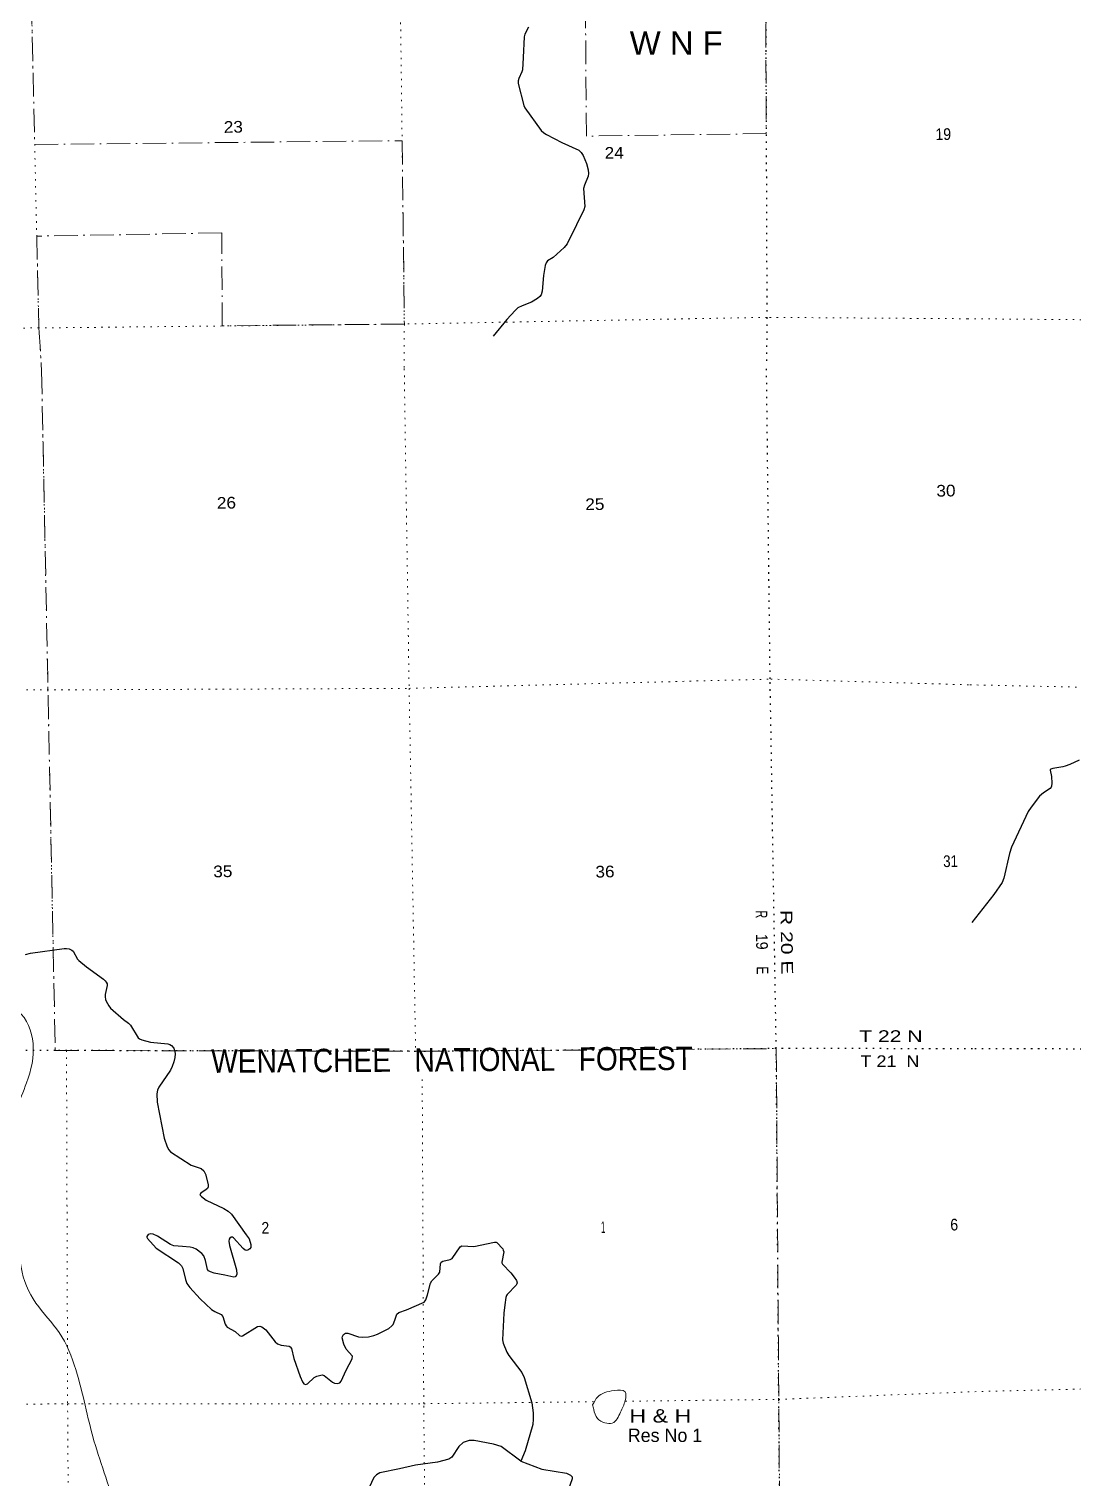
# Model space of a CAD drawing. Header units: feet. Extents: x -8 to 250644, y -192250 to 1368.
# Drawn here: x 141658 to 157284, y -61985 to -40292 of the extents above; entities that cross this region are included whole.
import ezdxf

# ---------------------------------------------------------------- set-up
doc = ezdxf.new("R2010")
doc.units = ezdxf.units.FT
doc.header["$LTSCALE"] = 70
doc.linetypes.add('DOT_DASHED', pattern=[7.7, 5, -1.2, 0.3, -1.2])
doc.linetypes.add('DOTTED', pattern=[1.5, 0.3, -1.2])
for name, color, linetype, lineweight in [('29', 7, 'Continuous', 25), ('39', 7, 'Continuous', 13), ('44', 7, 'DOT_DASHED', 13), ('6', 7, 'DOTTED', 25), ('7', 7, 'DOTTED', 13)]:
    doc.layers.add(name, color=color, linetype=linetype, lineweight=lineweight)
doc.layers.add('41', color=7, linetype='Continuous')

msp = doc.modelspace()

# ---------------------------------------------------------------- linework, layer by layer
at = {"layer": '29'}
for points in [[(149134.26, -40266.44), (149079.42, -40368.64), (149070.46, -40409.16), (149052.61, -40717.13), (149044.44, -40900.43), (149036.09, -40934.53), (148987.7, -41031.01), (148980.65, -41069.58), (148982.03, -41104.82), (149062.41, -41434.12), (149078.45, -41473.7), (149324.34, -41812.62), (149363.5, -41844.88), (149405.66, -41871.29), (149632.73, -41988.73), (149885.62, -42104.47), (149924.8, -42138.13), (149953.17, -42185.44), (150000.01, -42303.25), (150025.03, -42399.29), (150030.71, -42456.07), (150025.63, -42492.32), (149972.08, -42628.28), (149958.49, -42679.73), (149977.76, -42948.11), (149964.92, -42999.68), (149853.68, -43221.48), (149711.1, -43508.28), (149668.72, -43560.29), (149504.52, -43709.84), (149419.86, -43761.88), (149398.26, -43788.74), (149382.04, -43830.01), (149359.39, -43982.09), (149336.65, -44216.07), (149321.52, -44269.06), (149303.28, -44296.24), (149268.56, -44325.84), (149178.88, -44377.22), (149037.84, -44431.82), (148975.91, -44464.55), (148935.71, -44503.73), (148807.84, -44636.26), (148606.09, -44886.58)], [(157378.57, -51229.28), (157234.85, -51294.93), (157166.12, -51320.72), (157129.59, -51331.51), (156981.78, -51354.33), (156953.66, -51362.93), (156944.29, -51370.75), (156943.23, -51380.01), (156964.4, -51474.36), (156969.28, -51576.31), (156962.02, -51619.3), (156955.23, -51636.49), (156941.16, -51654.46), (156840.56, -51719.36), (156784.95, -51770.14), (156656.85, -51934.27), (156614.63, -51999.79), (156363.16, -52534.53), (156332.32, -52625.06), (156250.09, -52994.37), (156222.57, -53062.89), (156098.14, -53241.72), (155769.24, -53658.22)], [(141607.36, -54136.82), (141678.59, -54116.02), (142186.39, -54050.38), (142221.62, -54049.42), (142258.52, -54055.35), (142298.06, -54071.17), (142320.35, -54090.04), (142383.73, -54206.37), (142404.7, -54230.25), (142518.86, -54322.18), (142773.15, -54507.94), (142797.59, -54530.81), (142814.72, -54553.23), (142827.9, -54578.29), (142829.38, -54600.08), (142798.91, -54735.9), (142797.97, -54772.84), (142802.87, -54809.76), (142813.41, -54837.45), (142852.95, -54907.35), (142880.42, -54943.17), (143070.73, -55111.1), (143146.87, -55165.2), (143178.87, -55197.03), (143291.34, -55383.31), (143314.26, -55401.28), (143347.21, -55415.79), (143477.32, -55448.87), (143737.1, -55476.02), (143765.02, -55484.37), (143790.06, -55498.88), (143825.65, -55538.44), (143842.78, -55589.23), (143847.45, -55626.18), (143842.78, -55677.59), (143828.28, -55742.22), (143799.28, -55813.44), (143774.32, -55869.36), (143599.34, -56122.95), (143579.18, -56169.54), (143571.27, -56222.29), (143574.09, -56347.88), (143683.68, -56883.48), (143726.8, -57017.58), (143750.52, -57059.78), (143778.23, -57089.9), (144084.49, -57287.52), (144232.92, -57339.38), (144276.54, -57373.14), (144298.67, -57423.24), (144341.12, -57579.67), (144341, -57613.71), (144327.82, -57638.77), (144309.4, -57654.07), (144227.67, -57706.56), (144217.1, -57727.13), (144219.74, -57739.01), (144238.19, -57758.79), (144307.92, -57814.67), (144571.99, -57936.16), (144638.87, -57976.4), (144688.13, -58024.06), (144908.84, -58331.71)], [(144908.84, -58331.71), (144950.99, -58390.47), (144976.28, -58477.58), (144976.28, -58522.42), (144961.47, -58543), (144934.1, -58563.31), (144915.65, -58564.63), (144891.93, -58559.35), (144863.57, -58537.34), (144719.23, -58379.27), (144704.76, -58368.11), (144683.68, -58366.79), (144662.59, -58381.3), (144653.37, -58395.58), (144649.41, -58427.46), (144659.67, -58493.92), (144764.71, -58856.89), (144770.67, -58922.04), (144754.85, -58953.7), (144741.67, -58961.61), (144725.11, -58965.44), (144587.18, -58935.84), (144431.27, -58906.3), (144372.62, -58887.75), (144343.63, -58869.29), (144329.21, -58848.46), (144298.81, -58714.07), (144275.09, -58647.71), (144242.55, -58611.89), (144161.74, -58547.48), (144116.43, -58526.03), (144072.12, -58515.83), (143954.55, -58504.54), (143824.33, -58497.36), (143774.69, -58479.11), (143582.52, -58353.34), (143518.55, -58323.27), (143476.37, -58315.36), (143442.6, -58325.75), (143421.02, -58354.92), (143421.02, -58365.47), (143430.81, -58388.03), (143561.11, -58530.08), (143898.14, -58750.59), (143939.51, -58797.69)], [(143939.51, -58797.69), (143958.77, -58835), (144002.09, -59000.22), (144022.03, -59059.21), (144064.39, -59118.44), (144218.76, -59290.51), (144388.44, -59448.27), (144441.09, -59478.4), (144535.13, -59526.23), (144557.14, -59553.78), (144595.53, -59670.55), (144607.23, -59693.58), (144625.68, -59712.05), (144741.69, -59776.41), (144807.8, -59836.39), (144831.29, -59846.57), (144852.38, -59841.3), (145079.05, -59702.9), (145110.71, -59696.22), (145144.98, -59706.77), (145201.07, -59754.65), (145343.48, -59934.8), (145376.95, -59963.95), (145433.52, -59982.65), (145553.56, -59995.61), (145565.44, -60006.25), (145587.83, -60032.54), (145623.93, -60182.7), (145718.68, -60449.35), (145751.27, -60533.71), (145769.72, -60560.09), (145796.97, -60571.52), (145825.08, -60562.73), (145926.47, -60464.64), (145964.78, -60446.67), (146043.87, -60428.2), (146078.2, -60435.98), (146200.37, -60535.9), (146231.02, -60552.18), (146270.56, -60557.45), (146312.27, -60545.53), (146331.19, -60523.16), (146405.55, -60354.47), (146497.26, -60185.53), (146500.77, -60147.35), (146406.54, -60041.3), (146370.73, -59969.23), (146344.07, -59870.89), (146349.65, -59850.53), (146365.46, -59824.15), (146397.09, -59803.05), (146429.75, -59802.32), (146591.72, -59855.93), (146652.79, -59863.72), (146737.55, -59857.4), (146818.86, -59839.98), (146873.27, -59818.76), (147042.92, -59731.83), (147088.61, -59695.51), (147108.83, -59672.49), (147132.28, -59607.02), (147165.95, -59518.56), (147195.81, -59493.12), (147309.58, -59455.8), (147570.89, -59338.41), (147588.58, -59321.66), (147599.13, -59303.2), (147622.47, -59227.8), (147665.86, -59055), (147686.12, -59018.32), (147788.92, -58920.72), (147807.16, -58889.86), (147815.28, -58765.1), (147826.67, -58743.25), (147852.19, -58725.53), (147962.9, -58701.79), (147990.28, -58684.43), (148110.51, -58510.56), (148137.51, -58497.19), (148317.32, -58506.56), (148624.54, -58441.97), (148650.9, -58441.97), (148662.72, -58449.08), (148748.44, -58539.57), (148756.34, -58560.67), (148763.04, -58587.23), (148735.26, -58740.04), (148735.26, -58753.23), (148745.66, -58771.98), (148867.92, -58900.02), (148919.78, -58966.89), (148954.05, -59017.01), (148964.59, -59048.66), (148961.95, -59067.12), (148951.41, -59085.59), (148813.03, -59223.43), (148803.79, -59238.58), (148793.25, -59270.23), (148781.57, -59380.13), (148763.98, -59502.65)], [(148763.98, -59502.65), (148745.8, -59901.98), (148753.43, -59950.36), (148809.06, -60089.26), (148839.93, -60138.75), (149032.51, -60392.99), (149067.39, -60465.14), (149183.79, -60846.13), (149204.46, -60995.33), (149204.46, -61090.29), (149196.81, -61169.29), (149084.21, -61565.18), (149018.78, -61715.99)], [(149018.78, -61715.99), (148724.71, -61500.46), (148610.46, -61464.54), (148318.76, -61410.78), (148244.96, -61410.78), (148155.33, -61437.16), (148089.2, -61498.58), (147986.62, -61658.73), (147941.99, -61689.83), (147774.32, -61730.6), (147444.87, -61777.99), (147203.33, -61833.08), (146907.88, -61892.38), (146858.4, -61922.51), (146820.21, -61962.97), (146748.92, -62110.29)], [(149018.78, -61715.99), (149334.79, -61839.29), (149702.54, -61898.16), (149763.31, -61927.78), (149789.67, -61954.16), (149788.7, -61980.15), (149721.39, -62169.1)]]:
    msp.add_lwpolyline(points, dxfattribs=at)
at = {"layer": '39'}
for points in [[(140723.6, -54209.97), (140736.32, -54216.27), (140877.78, -54519.51), (141017.44, -54699.05), (141495.89, -54982.52), (141718.38, -55470.04), (141621.15, -56058.81), (141376.41, -56844.03), (141430.2, -57340.91), (141526.94, -58089.33), (141539.45, -58817.29), (141761.7, -59353.07), (142110.89, -59794.87), (142359.15, -60348.85), (142631.02, -61413.68), (142962.96, -62512.93), (143191.01, -63507.2), (143382.47, -63767.38), (143844.59, -64107.09), (143894.33, -64612), (143889.43, -65205.17), (143865.43, -65599.18)], [(150094.13, -60875.21), (150171, -60756.89), (150416.4, -60661.38), (150578.92, -60682.15), (150582.31, -60808.85), (150511.18, -60985.51), (150387.93, -61147.88), (150277.53, -61143.4), (150165.4, -61080.61), (150109.86, -60943.65), (150094.13, -60875.21)]]:
    msp.add_spline(points, degree=3, dxfattribs=at)
at = {"layer": '44'}
msp.add_lwpolyline([(150000.4, -41894.37), (149981.74, -39195.61), (152681.23, -39140.91), (152692.74, -41856.95)], close=True, dxfattribs=at)
for points in [[(136179.49, -39400.22), (141682.3, -39329.18), (141743.45, -42019.58), (147243.71, -41963.25), (147276.08, -44705.85), (144550.7, -44732.72), (144542.36, -43342.24), (141774.97, -43390.96), (141805.24, -44764.36), (141846.91, -45407.3)], [(141846.91, -45407.3), (142050.57, -55574.29), (147494.53, -55585.69), (152842.48, -55545.8), (152920.15, -66189.42), (153076.76, -76612.49)]]:
    msp.add_lwpolyline(points, dxfattribs=at)
at = {"layer": '6'}
for points in [[(152390.15, -7181.81), (152478.18, -12097.95), (152553.28, -17417.11), (152604.28, -22736.61), (152631.25, -28203.35), (152662.33, -33676.07), (152681.23, -39140.91), (152702.15, -44605.73), (152696.33, -45336.72)], [(153205.01, -87119.4), (153143.01, -81829.92), (153076.76, -76612.49), (153000.12, -71310.82), (152919.12, -66145.39), (152919.12, -65961.84), (152879.83, -60796.41), (152842.48, -55545.8), (152750.96, -50015.74), (152696.33, -45336.72)], [(186931.63, -54928.15), (184620.35, -54992.76), (179322.72, -55020.18), (174243.94, -55298.58), (168904.58, -55366.87), (163540.79, -55415.35), (158146, -55554.93), (155779.21, -55547.67)], [(155779.21, -55547.67), (152842.48, -55545.8), (147588.59, -55588.07), (147445.32, -55586.87), (142224.72, -55574.96), (142050.57, -55574.29), (136959.58, -55599.34), (136680.49, -55604.23), (131675.36, -55609.85), (131269.84, -55604.17), (126363.1, -55606.17), (125859.11, -55620.19), (124623.17, -55638.46)]]:
    msp.add_lwpolyline(points, dxfattribs=at)
at = {"layer": '7'}
msp.add_line((147542.32, -55644.16), (147542.12, -55587.68), dxfattribs=at)
for points in [[(141846.91, -45407.3), (141805.24, -44764.36), (141682.3, -39329.18), (141595.62, -33901.53), (141494.82, -28470.05), (141827.34, -22998.15), (141758.71, -17711.09), (141710.08, -12274.85), (141645.24, -6882.95), (141628.25, -1500.73), (141651.38, 444.04)], [(147018.29, -5832.56), (146989.27, -6751.97), (147073.12, -12121.3), (147165.14, -17500.58), (147226.84, -22866.22), (147069.33, -28355.73), (147134.12, -33797.78), (147209.12, -39251.76), (147276.08, -44705.85), (147274.39, -45372.64)], [(155704.52, -44626.77), (152702.15, -44605.73), (147276.08, -44705.85), (141805.24, -44764.36), (136329.98, -44794.75), (130873.05, -44843), (125411.93, -44879.23), (124564.73, -44800.78)], [(155704.52, -44626.77), (158149.53, -44646.79), (163627.74, -44663.22), (168928.84, -44742.83), (170417.41, -44791.34)], [(141846.91, -45407.3), (141941.21, -50177.1), (142050.57, -55574.29)], [(147274.39, -45372.64), (147347.65, -50156.46), (147445.32, -55586.87)], [(155741.77, -50103.65), (158119.42, -50154.11), (163506.15, -50014.63), (168766.92, -49941.36), (174139.46, -49989.9), (179386.25, -49731), (184655.01, -49653.58), (186891.69, -49628.66)], [(124592.5, -50228.67), (125612.22, -50250.35), (131038.97, -50242.44), (136474.03, -50178.25), (141826.45, -50180.08), (147347.65, -50156.46), (152758.98, -50017.78), (155741.77, -50103.65)], [(142219.66, -55574.96), (142236.2, -60861.1), (142268.5, -66183.81), (142315, -71476.42)], [(147613.39, -71441.83), (147615.01, -66163.5), (147566.56, -60858.82), (147543.59, -56006.41)], [(182440.26, -60324.01), (179314.94, -60411.4), (174254.66, -60568.62), (168918.7, -60590.52), (163524.54, -60627.31), (158143.88, -60619.58), (155814.51, -60678.44)], [(150585.75, -60821.99), (152877.44, -60794.03), (155814.51, -60678.44)], [(124652.33, -60937.74), (126347.35, -60900.54), (131653.56, -60910.22), (137002.1, -60885.9), (142236.2, -60861.1), (147566.56, -60858.82), (150121.13, -60827.66)]]:
    msp.add_lwpolyline(points, dxfattribs=at)

# ---------------------------------------------------------------- texts
at = {"layer": '41', "width": 1.3}
msp.add_text('H & H', height=200, dxfattribs=at).set_placement((150644.13, -61140.37))
at = {"layer": '41'}
msp.add_text('Res No 1', height=200, dxfattribs=at).set_placement((150620.32, -61431.16))
at = {"layer": '44', "width": 1.05}
msp.add_text('W N F', height=350, dxfattribs=at).set_placement((150649.56, -40677.04))
at = {"layer": '44', "width": 0.9}
msp.add_text('WENATCHEE   NATIONAL   FOREST', height=350, rotation=0.35, dxfattribs=at).set_placement((144386.3, -55908.99))
at = {"layer": '6'}
for s, rotation, width, p in [('R', 270.948, 0.7, (152533.24, -53479.49)), ('R 20 E', 270.948, 1.35, (152905.29, -53472.93)), ('19', 270.948, 0.9, (152539.08, -53832.1)), ('E', 270.948, 0.75, (152547.12, -54318.24)), ('T 22 N', 359.964, 1.35, (154084.16, -55446.59)), ('T 21  N', 359.964, 1.15, (154102.97, -55821.61))]:
    msp.add_text(s, height=175, rotation=rotation, dxfattribs=dict(at, width=width)).set_placement(p)
at = {"layer": '7'}
for s, rotation, width, p in [('23', 0.823, 1.1, (144574.58, -41845.78)), ('19', 0.823, 0.9, (155226.06, -41954.59)), ('24', 0.823, 1.1, (150275.2, -42233.84)), ('26', 1, 1.1, (144471.21, -47470.28)), ('30', 1, 1.1, (155240.83, -47288.45)), ('25', 1, 1.1, (149985.58, -47490.75)), ('31', 1, 0.85, (155342.45, -52830.79)), ('35', 1, 1.1, (144417.2, -52983.59)), ('36', 1, 1.1, (150137.14, -52987.55)), ('2', 1, 0.9, (145138.17, -58315.9)), ('1', 1, 0.45, (150222.66, -58303.81)), ('6', 1, 0.9, (155448.88, -58267.89))]:
    msp.add_text(s, height=175, rotation=rotation, dxfattribs=dict(at, width=width)).set_placement(p)

doc.saveas('drawing.dxf')
